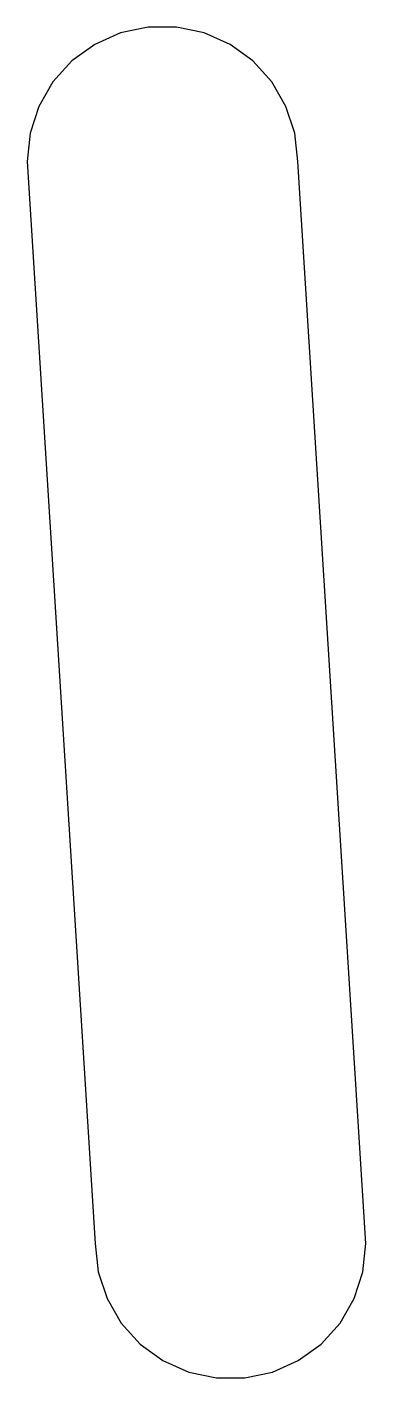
# Model space of a CAD drawing. Header units: metres. Extents: x -8.3 to 5.5, y -5.5 to 49.5.
import ezdxf

# ---------------------------------------------------------------- set-up
doc = ezdxf.new("R2010")
doc.units = ezdxf.units.M

msp = doc.modelspace()

# ---------------------------------------------------------------- linework, layer by layer
for p, q in [((-3.34998, 49.5145), (-4.47466, 49.2755)), ((-2.20016, 49.5145), (-3.34998, 49.5145)), ((-1.07548, 49.2755), (-2.20016, 49.5145)), ((-4.47466, 49.2755), (-5.52507, 48.8078)), ((-0.025071, 48.8078), (-1.07548, 49.2755)), ((-5.52507, 48.8078), (-6.45529, 48.132)), ((0.905147, 48.132), (-0.025071, 48.8078)), ((-6.45529, 48.132), (-7.22466, 47.2775)), ((1.67452, 47.2775), (0.905147, 48.132)), ((-7.22466, 47.2775), (-7.79957, 46.2817)), ((2.24943, 46.2817), (1.67452, 47.2775)), ((-7.79957, 46.2817), (-8.15488, 45.1882)), ((2.60474, 45.1882), (2.24943, 46.2817)), ((-8.15488, 45.1882), (-8.27507, 44.0447)), ((2.72493, 44.0447), (2.60474, 45.1882)), ((-8.27507, 44.0447), (-5.5, 0)), ((5.5, 0), (2.72493, 44.0447)), ((-5.5, 0), (-5.37981, -1.14351)), ((5.37981, -1.14351), (5.5, 0)), ((-5.37981, -1.14351), (-5.0245, -2.23705)), ((5.0245, -2.23705), (5.37981, -1.14351)), ((-5.0245, -2.23705), (-4.44959, -3.23282)), ((4.44959, -3.23282), (5.0245, -2.23705)), ((-4.44959, -3.23282), (-3.68022, -4.0873)), ((3.68022, -4.0873), (4.44959, -3.23282)), ((-3.68022, -4.0873), (-2.75, -4.76314)), ((2.75, -4.76314), (3.68022, -4.0873)), ((-2.75, -4.76314), (-1.69959, -5.23081)), ((1.69959, -5.23081), (2.75, -4.76314)), ((-1.69959, -5.23081), (-0.574907, -5.46987)), ((-0.574907, -5.46987), (0.574907, -5.46987)), ((0.574907, -5.46987), (1.69959, -5.23081))]:
    msp.add_line(p, q)

doc.saveas('drawing.dxf')
